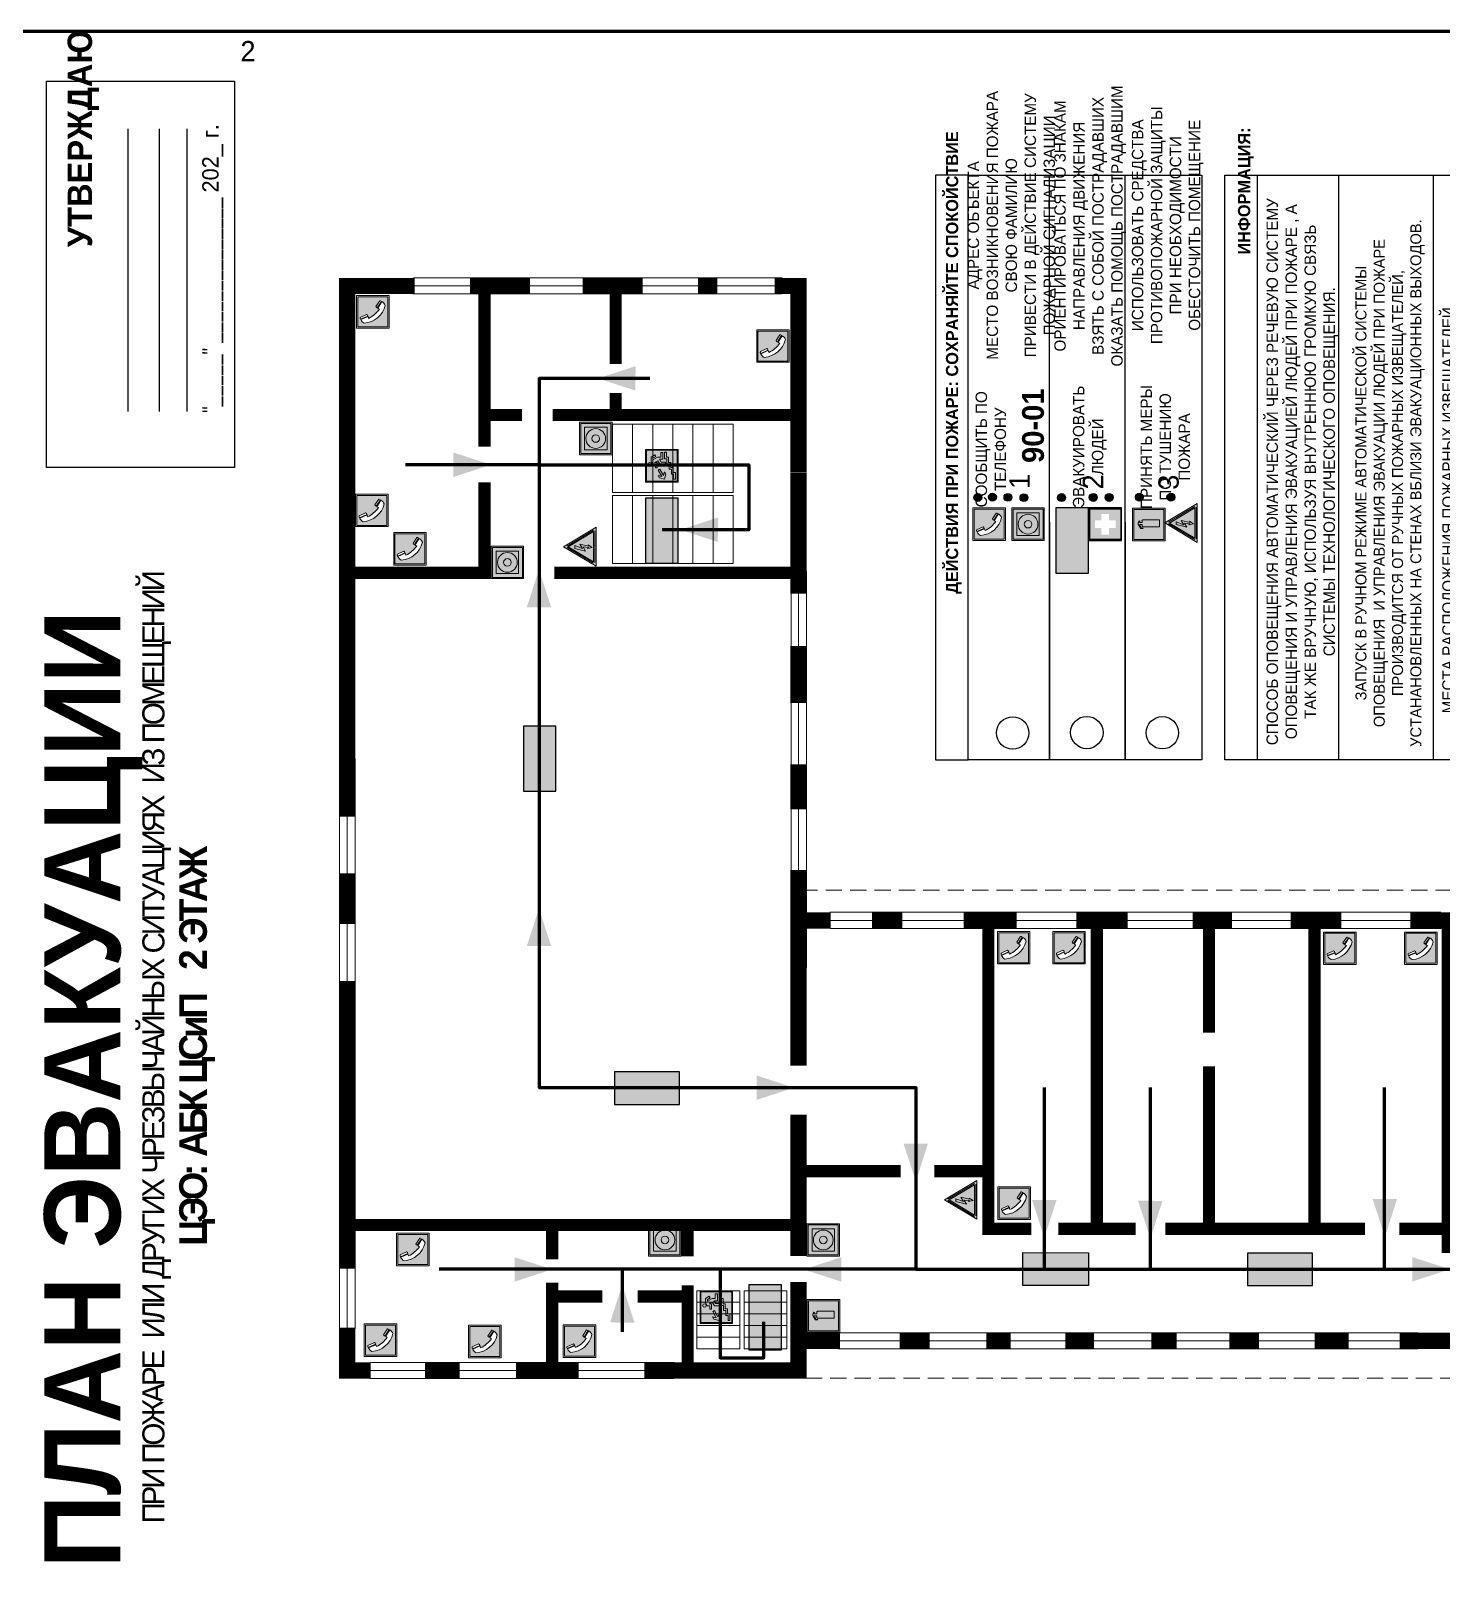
# Model space of a CAD drawing. Header units: millimetres. Extents: x 13114 to 67229, y 22859 to 38520.
# Drawn here: x 39597.4 to 39944.2, y 25883.6 to 26267.6 of the extents above; entities that cross this region are included whole.
import ezdxf

# ---------------------------------------------------------------- set-up
doc = ezdxf.new("R2010")
doc.units = ezdxf.units.MM
doc.linetypes.add('{ Wide Dash }', pattern=[12, 4, -2, 4, -2])
doc.layers.add('План_Штампы', color=7, linetype='Continuous')
doc.styles.add('обычный', font='arial.ttf')

# ---------------------------------------------------------------- blocks, each defined once
blk = doc.blocks.new('A$C32E8229D')
at = {"true_color": 0xffffff}
blk.add_hatch(color=7, dxfattribs=at).paths.add_polyline_path([(0, 0), (0, -8), (16, -8), (16, 0)])
h = blk.add_hatch(color=126)
h.paths.add_polyline_path([(0.2, -0.2), (15.8, -0.2), (15.8, -7.8), (0.2, -7.8)])
h.paths.add_polyline_path([(13.49, -2.05), (12.08, -2.05), (11.37, -2.63, 0.162397), (11.29, -2.84), (11.29, -3.63), (10.35, -3.63), (10.35, -4.05), (11.68, -4.05), (11.68, -3.48), (12.26, -4.28), (11.29, -5.1), (11.29, -6.78), (11.85, -6.78), (11.85, -5.44), (12.8, -4.64), (12.8, -5.94), (14.46, -5.94), (14.46, -5.39), (13.45, -5.39), (13.45, -3.97), (12.46, -2.59), (13.15, -2.59), (13.69, -3.34), (14.18, -3)], flags=16)
h.paths.add_polyline_path([(10.74, -1.82, 1), (11.8, -1.82, 1)], flags=16)
h.paths.add_polyline_path([(9.39, -3.59), (5.99, -3.59), (6.56, -3.03), (5.91, -3.03), (5.1, -3.83), (5.91, -4.64), (6.56, -4.64), (5.99, -4.09), (9.39, -4.09)], flags=16)
h.paths.add_polyline_path([(4.29, -1.08), (1.72, -1.08), (1.72, -6.6), (4.29, -6.6)], flags=16)
at = {"color": 126}
blk.add_lwpolyline([(16, -8), (0, -8), (0, 0), (16, 0)], close=True, dxfattribs=at)
blk = doc.blocks.new('A$C54414219')
at = {"true_color": 0xffffff}
h = blk.add_hatch(color=7, dxfattribs=at)
h.paths.add_polyline_path([(2.39, -9.45), (2.39, -18.3), (11.23, -18.3), (11.23, -9.45)], flags=0)
h.paths.add_polyline_path([(10.71, -13.87, -1), (2.92, -13.87, -1)], flags=0)
h.paths.add_polyline_path([(8.3, -13.87, -1), (5.33, -13.87, -1)], flags=0)
h.paths.add_polyline_path([(0.41, -7.47), (0.41, -20.27), (13.21, -20.27), (13.21, -7.47)])
h.paths.add_polyline_path([(0.92, -19.77), (12.71, -19.77), (12.71, -7.98), (0.92, -7.98)], flags=16)
h.paths.add_polyline_path([(11.23, -9.45), (11.23, -18.3), (2.39, -18.3), (2.39, -9.45)], flags=0)
at = {"lineweight": 5}
h = blk.add_hatch(color=242, dxfattribs=at)
h.paths.add_polyline_path([(12.71, -7.98), (0.92, -7.98), (0.92, -19.77), (12.71, -19.77)])
h.paths.add_polyline_path([(11.23, -18.3), (2.39, -18.3), (2.39, -9.45), (11.23, -9.45)], flags=16)
h.paths.add_polyline_path([(10.71, -13.87, -1), (2.92, -13.87, -1)], flags=0)
h.paths.add_polyline_path([(8.3, -13.87, -1), (5.33, -13.87, -1)], flags=0)
at = {"true_color": 0xffffff}
h = blk.add_hatch(color=7, dxfattribs=at)
h.paths.add_polyline_path([(2.39, -9.45), (2.39, -18.3), (11.23, -18.3), (11.23, -9.45)])
h.paths.add_polyline_path([(10.71, -13.87, -1), (2.92, -13.87, -1)], flags=16)
h.paths.add_polyline_path([(8.3, -13.87, -1), (5.33, -13.87, -1)], flags=0)
at = {"lineweight": 5}
h = blk.add_hatch(color=242, dxfattribs=at)
h.paths.add_polyline_path([(2.92, -13.87, 1), (10.71, -13.87, 1)])
h.paths.add_polyline_path([(8.3, -13.87, -1), (5.33, -13.87, -1)], flags=16)
at = {"color": 242, "lineweight": 5}
for p, q in [((0.41, -20.27), (0.41, -7.47)), ((0.41, -7.47), (13.21, -7.47)), ((0.41, -7.47), (13.21, -7.47)), ((13.21, -20.27), (13.21, -7.47)), ((0.41, -20.27), (13.21, -20.27))]:
    blk.add_line(p, q, dxfattribs=at)
for points in [[(0.92, -7.98), (12.71, -7.98), (12.71, -19.77), (0.92, -19.77)], [(2.39, -9.45), (11.23, -9.45), (11.23, -18.3), (2.39, -18.3)]]:
    blk.add_lwpolyline(points, close=True, dxfattribs=at)
for radius in [3.89, 1.49]:
    blk.add_circle((6.81, -13.87), radius, dxfattribs=at)
blk = doc.blocks.new('A$C7B4425F7')
at = {"true_color": 0xffffff}
blk.add_hatch(color=7, dxfattribs=at).paths.add_polyline_path([(0, 0), (-16, 0), (-16, -8), (0, -8)])
h = blk.add_hatch(color=126)
h.paths.add_polyline_path([(-0.2, -0.2), (-15.8, -0.2), (-15.8, -7.8), (-0.2, -7.8)])
h.paths.add_polyline_path([(-11.76, -2.03), (-11.76, -3.66), (-11.17, -3.66, -0.568275), (-11.17, -6.18), (-12.58, -6.18), (-12.58, -2.03)], flags=16)
h.paths.add_polyline_path([(-13.33, -4.12, -0.495768), (-13.59, -6.18), (-15.03, -6.18), (-15.03, -2.03), (-13.59, -2.03, -0.487973)], flags=16)
h.paths.add_polyline_path([(-10.25, -2.03), (-9.48, -2.03), (-9.48, -6.18), (-10.25, -6.18)], flags=16)
h.paths.add_polyline_path([(-13.84, -3.69), (-14.24, -3.69), (-14.24, -3.03), (-13.9, -3.03, -0.692621)], flags=0)
h.paths.add_polyline_path([(-9.15, -2.03), (-8.4, -2.03), (-8.04, -3.07), (-7.68, -2.03), (-6.93, -2.03), (-7.64, -4.1), (-6.93, -6.18), (-7.68, -6.18), (-8.04, -5.14), (-8.4, -6.18), (-9.15, -6.18), (-8.44, -4.1)], flags=16)
h.paths.add_polyline_path([(-11.76, -4.46), (-11.42, -4.46, -0.692621), (-11.36, -5.12), (-11.76, -5.12)], flags=0)
h.paths.add_polyline_path([(-13.9, -5.2), (-14.24, -5.2), (-14.24, -4.55), (-13.84, -4.55, -0.708038)], flags=0)
edge = h.paths.add_edge_path(flags=16)
edge.add_ellipse((-5.51, -4.08), major_axis=(0, 2.05), ratio=0.586184, start_angle=0, end_angle=360)
edge = h.paths.add_edge_path(flags=0)
edge.add_ellipse((-5.51, -4.08), major_axis=(0, 1.14), ratio=0.454828, start_angle=0, end_angle=360)
h.paths.add_polyline_path([(-4.13, -4.96, 0.377264), (-3.48, -4.52, 0.0555), (-3.16, -2.03), (-1.66, -2.03), (-1.66, -4.96), (-0.96, -4.96), (-0.96, -7.01), (-1.75, -7.01), (-1.75, -6.18), (-3.3, -6.18), (-3.3, -7.02), (-4.13, -7.02)], flags=16)
h.paths.add_polyline_path([(-2.73, -2.91), (-2.28, -2.91), (-2.28, -4.96), (-3.05, -4.96, 0.079136)], flags=0)
at = {"color": 126}
blk.add_lwpolyline([(-16, -8), (0, -8), (0, 0), (-16, 0)], close=True, dxfattribs=at)
blk = doc.blocks.new('A$C3E6D3DDE')
at = {"lineweight": 5}
h = blk.add_hatch(color=40, dxfattribs=at)
h.paths.add_polyline_path([(24.1, 1.45), (16.46, -11.35), (31.74, -11.35)])
h.paths.add_polyline_path([(24.09, -0.46), (30.03, -10.41), (18.14, -10.41)], flags=16)
h.paths.add_polyline_path([(24.54, -3.08), (23.41, -6.02), (25.13, -5.01), (24.33, -8.5), (24.82, -8.27), (23.79, -9.86), (23.4, -8.04), (23.8, -8.43), (24.04, -6.29), (22.39, -7.25), (23.44, -3.08)], flags=0)
h = blk.add_hatch(color=256, dxfattribs=at)
h.paths.add_polyline_path([(24.37, 0.03, 0.567511), (23.82, 0.03), (17.59, -10.4, 0.582454), (17.86, -10.88), (30.32, -10.88, 0.582149), (30.6, -10.4)])
h.paths.add_polyline_path([(24.09, -0.46), (18.14, -10.41), (30.03, -10.41)], flags=16)
h.paths.add_polyline_path([(24.54, -3.08), (23.41, -6.02), (25.13, -5.01), (24.33, -8.5), (24.82, -8.27), (23.79, -9.86), (23.4, -8.04), (23.8, -8.43), (24.04, -6.29), (22.39, -7.25), (23.44, -3.08)], flags=0)
h = blk.add_hatch(color=40, dxfattribs=at)
h.paths.add_polyline_path([(24.09, -0.46), (18.14, -10.41), (30.03, -10.41)])
h.paths.add_polyline_path([(24.82, -8.27), (23.79, -9.86), (23.4, -8.04), (23.8, -8.43), (24.04, -6.29), (22.39, -7.25), (23.44, -3.08), (24.54, -3.08), (23.41, -6.02), (25.13, -5.01), (24.33, -8.5)], flags=16)
at = {"color": 40, "lineweight": 5}
for p, q in [((16.46, -11.35), (24.1, 1.45)), ((24.1, 1.45), (31.74, -11.35))]:
    blk.add_line(p, q, dxfattribs=at)
at = {"lineweight": 5}
for p, q in [((17.59, -10.4), (23.82, 0.03)), ((24.37, 0.03), (30.6, -10.4)), ((18.14, -10.41), (24.09, -0.46)), ((23.44, -3.08), (22.39, -7.25)), ((23.41, -6.02), (24.54, -3.08)), ((25.13, -5.01), (23.41, -6.02)), ((24.54, -3.08), (23.44, -3.08)), ((24.09, -0.46), (30.03, -10.41)), ((24.33, -8.5), (25.13, -5.01)), ((17.86, -10.88), (30.32, -10.88)), ((18.14, -10.41), (30.03, -10.41)), ((22.39, -7.25), (24.04, -6.29)), ((23.8, -8.43), (23.4, -8.04)), ((23.4, -8.04), (23.79, -9.86)), ((23.79, -9.86), (24.82, -8.27)), ((24.04, -6.29), (23.8, -8.43)), ((24.82, -8.27), (24.33, -8.5))]:
    blk.add_line(p, q, dxfattribs=at)
at = {"color": 50, "lineweight": 5}
blk.add_line((31.74, -11.35), (16.46, -11.35), dxfattribs=at)
blk = doc.blocks.new('A$C456E1F9C')
at = {"lineweight": 5}
h = blk.add_hatch(color=242, dxfattribs=at)
h.paths.add_polyline_path([(0.51, -1.47), (0.51, -13.26), (12.29, -13.26), (12.29, -1.47)])
h.paths.add_polyline_path([(5.42, -4.95, -0.254479), (4.78, -5.4), (3.52, -2.53, -0.209735), (4.23, -2.4)], flags=16)
h.paths.add_polyline_path([(8.53, -8.6), (10.87, -10.17), (10.54, -10.76), (8.03, -9.13, -0.192251)], flags=16)
h.paths.add_polyline_path([(4.61, -5.49, 0.005518), (3.87, -5.72, 0.128647), (7.49, -10.01, 0.00809), (7.83, -9.33), (10.47, -10.97, -0.16736), (8.99, -12.25, -0.327862), (1.95, -3.95, -0.166952), (3.36, -2.62)], flags=16)
at = {"color": 242, "lineweight": 5}
for p, q in [((0, -13.77), (0, -0.97)), ((12.8, -0.97), (0, -0.97)), ((4.61, -5.49), (3.36, -2.62)), ((3.52, -2.53), (4.78, -5.4)), ((4.23, -2.4), (5.42, -4.95)), ((12.8, -13.77), (12.8, -0.97)), ((7.83, -9.33), (10.47, -10.97)), ((8.03, -9.13), (10.54, -10.76)), ((10.81, -10.12), (8.53, -8.6)), ((10.54, -10.76), (10.8, -10.3)), ((10.8, -10.3), (10.81, -10.12)), ((0, -13.77), (12.8, -13.77))]:
    blk.add_line(p, q, dxfattribs=at)
blk.add_lwpolyline([(0.51, -1.47), (12.29, -1.47), (12.29, -13.26), (0.51, -13.26)], close=True, dxfattribs=at)
for centre, radius, start, end in [((4.59, -5.34), 2.99, 114.28453, 152.19739), ((11.12, -3.31), 9.19, 183.99153, 256.60086), ((4.02, -3.27), 0.891, 76.32839, 123.70924), ((14.98, -39.1), 35.17, 107.14873, 108.41345), ((13.86, -0.94), 11.08, 205.55365, 234.87622), ((4.68, -4.59), 0.824, 276.9621, 334.07228), ((-13.31, 0.8), 23.44, 332.54871, 334.40268), ((8.94, -9.5), 0.989, 114.40924, 157.93883), ((7.87, -9.46), 3, 291.92908, 329.9329)]:
    blk.add_arc(centre, radius, start, end, dxfattribs=at)
blk = doc.blocks.new('A$C18900ED3')
h = blk.add_hatch(color=126)
h.paths.add_polyline_path([(-0.18, -0.18), (-7.02, -0.18), (-7.02, -7.02), (-0.18, -7.02)])
h.paths.add_polyline_path([(-5.89, -4.46), (-5.89, -2.77), (-4.46, -2.77), (-4.46, -1.31), (-2.77, -1.31), (-2.77, -2.77), (-1.33, -2.77), (-1.33, -4.46), (-2.77, -4.46), (-2.77, -5.89), (-4.46, -5.89), (-4.46, -4.46)], flags=16)
at = {"color": 126}
for p, q in [((-7.2, 0), (-7.2, -7.2)), ((0, 0), (-7.2, 0)), ((0, -7.2), (0, 0)), ((-7.02, -7.02), (-7.02, -0.18)), ((-7.02, -0.18), (-0.18, -0.18)), ((-0.18, -0.18), (-0.18, -7.02)), ((-7.2, -7.2), (0, -7.2)), ((-0.18, -7.02), (-7.02, -7.02))]:
    blk.add_line(p, q, dxfattribs=at)
blk = doc.blocks.new('A$C3AD82952')
at = {"true_color": 0xf5f5ff}
h = blk.add_hatch(color=7, dxfattribs=at)
h.dxf.hatch_style = 1
h.paths.add_polyline_path([(8.21, 8.73, 0.414214), (7.89, 9.05), (7.22, 9.05), (7.22, 9.92), (7.59, 9.92, 1), (7.57, 10.36), (7.22, 10.36), (7.22, 10.6), (6.43, 10.6), (6.43, 10.36), (6.01, 10.36), (4.74, 9.59), (4.74, 8.69), (4.98, 8.73), (4.98, 9.26), (6.12, 9.91), (6.43, 9.91), (6.43, 9.05), (5.76, 9.05, 0.414214), (5.44, 8.73), (5.44, 2.2), (8.21, 2.2)], flags=0)
h.paths.add_polyline_path([(12.8, 12.8), (0, 12.8), (0, 0), (12.8, 0)])
h.paths.add_polyline_path([(0.51, 12.29), (12.29, 12.29), (12.29, 0.51), (0.51, 0.51)], flags=16)
h.paths.add_polyline_path([(4.74, 9.59), (6.01, 10.36), (6.43, 10.36), (6.43, 10.6), (7.22, 10.6), (7.22, 10.36), (7.59, 10.36, -0.94586), (7.59, 9.92), (7.22, 9.92), (7.22, 9.05), (7.89, 9.05, -0.414214), (8.21, 8.73), (8.21, 2.2), (5.44, 2.2), (5.44, 8.73, -0.414214), (5.76, 9.05), (6.43, 9.05), (6.43, 9.91), (6.12, 9.91), (4.98, 9.26), (4.98, 8.73), (4.74, 8.69)], flags=0)
h = blk.add_hatch(color=242)
h.dxf.hatch_style = 1
h.paths.add_polyline_path([(12.29, 12.29), (0.51, 12.29), (0.51, 0.51), (12.29, 0.51)])
h.paths.add_polyline_path([(4.74, 8.69), (4.74, 9.59), (6.01, 10.36), (6.43, 10.36), (6.43, 10.6), (7.22, 10.6), (7.22, 10.36), (7.59, 10.36, -0.94586), (7.59, 9.92), (7.22, 9.92), (7.22, 9.05), (7.89, 9.05, -0.414214), (8.21, 8.73), (8.21, 2.2), (5.44, 2.2), (5.44, 8.73, -0.414214), (5.76, 9.05), (6.43, 9.05), (6.43, 9.91), (6.12, 9.91), (4.98, 9.26), (4.98, 8.73)], flags=16)
h = blk.add_hatch(color=7, dxfattribs=at)
h.dxf.hatch_style = 1
h.paths.add_polyline_path([(8.21, 8.73, 0.414214), (7.89, 9.05), (7.22, 9.05), (7.22, 9.92), (7.59, 9.92, 1), (7.57, 10.36), (7.22, 10.36), (7.22, 10.6), (6.43, 10.6), (6.43, 10.36), (6.01, 10.36), (4.74, 9.59), (4.74, 8.69), (4.98, 8.73), (4.98, 9.26), (6.12, 9.91), (6.43, 9.91), (6.43, 9.05), (5.76, 9.05, 0.414214), (5.44, 8.73), (5.44, 2.2), (8.21, 2.2)])
at = {"color": 242, "lineweight": 5}
for p, q in [((0, 0), (0, 12.8)), ((0, 12.8), (12.8, 12.8)), ((12.8, 0), (12.8, 12.8)), ((6.01, 10.36), (4.74, 9.59)), ((4.74, 9.59), (4.74, 8.69)), ((4.74, 8.69), (4.98, 8.73)), ((4.98, 9.26), (6.12, 9.91)), ((4.98, 8.73), (4.98, 9.26)), ((5.44, 2.2), (5.44, 8.73)), ((5.76, 9.05), (6.43, 9.05)), ((6.01, 10.36), (6.43, 10.36)), ((6.12, 9.91), (6.43, 9.91)), ((7.22, 10.6), (6.43, 10.6)), ((6.43, 10.6), (6.43, 10.36)), ((6.43, 9.91), (6.43, 9.05)), ((7.22, 10.36), (7.22, 10.6)), ((7.59, 10.36), (7.22, 10.36)), ((7.22, 9.05), (7.22, 9.92)), ((7.59, 9.92), (7.22, 9.92)), ((7.89, 9.05), (7.22, 9.05)), ((8.21, 2.2), (8.21, 8.73)), ((0, 0), (12.8, 0)), ((5.44, 2.2), (8.21, 2.2))]:
    blk.add_line(p, q, dxfattribs=at)
blk.add_lwpolyline([(0.51, 12.29), (12.29, 12.29), (12.29, 0.51), (0.51, 0.51)], close=True, dxfattribs=at)
for centre, radius, start, end in [((5.76, 8.73), 0.32, 90, 180), ((7.58, 10.14), 0.223, 273.18746, 86.81254), ((7.89, 8.73), 0.32, 0, 90)]:
    blk.add_arc(centre, radius, start, end, dxfattribs=at)
blk = doc.blocks.new('вниз 3')
at = {"lineweight": 0, "true_color": 0xffffff}
h = blk.add_hatch(color=7, dxfattribs=at)
h.dxf.hatch_style = 1
h.paths.add_polyline_path([(40997.5, -4475.69), (40997.25, -4475.28), (40995.76, -4476.15), (40995.97, -4475.23), (40995.39, -4475.56), (40995.05, -4476.83), (40996.33, -4477.17), (40996.91, -4476.83), (40996, -4476.55)], flags=0)
h.paths.add_polyline_path([(40999.81, -4473.95), (41000.22, -4473.95), (41000.64, -4474.67), (41001.03, -4474.43), (41000.46, -4473.49), (41000.42, -4473.49), (40999.43, -4473.49), (40998.68, -4473.92), (40998.68, -4474.57), (40997.88, -4474.57), (40997.88, -4475), (40999.14, -4475), (40999.14, -4474.43), (40999.14, -4474.38), (40999.59, -4475.15), (40998.72, -4475.67), (40998.72, -4477.06), (40999.24, -4477.06), (40999.24, -4475.96), (40999.95, -4475.56), (40999.95, -4476.43), (41001.61, -4476.43), (41001.61, -4475.88), (41000.47, -4475.88), (41000.47, -4475.12)], flags=0)
h.paths.add_polyline_path([(40999.2, -4473.24, 1), (40998.35, -4473.24, 1)], flags=0)
h.paths.add_polyline_path([(41000.46, -4477.26), (41001.69, -4477.26), (41001.69, -4476.84), (41000.03, -4476.84), (41000.03, -4477.39), (40998.78, -4477.39), (40998.78, -4477.95), (40997.53, -4477.95), (40997.53, -4478.5), (40996.29, -4478.5), (40996.29, -4479.06), (40995.05, -4479.06), (40995.05, -4479.48), (40995.29, -4479.48), (40996.72, -4479.48), (40996.72, -4478.92), (40997.97, -4478.92), (40997.97, -4478.36), (40999.2, -4478.36), (40999.2, -4477.81), (41000.46, -4477.81)], flags=0)
h.paths.add_polyline_path([(41002.37, -4472.17), (40994.37, -4472.17), (40994.37, -4480.17), (41002.37, -4480.17)])
h.paths.add_polyline_path([(41002.16, -4479.96), (40994.57, -4479.96), (40994.57, -4472.37), (41002.16, -4472.37)], flags=16)
h.paths.add_polyline_path([(41001.61, -4475.88), (41001.61, -4476.43), (40999.95, -4476.43), (40999.95, -4475.56), (40999.24, -4475.96), (40999.24, -4477.06), (40998.72, -4477.06), (40998.72, -4475.67), (40999.59, -4475.15), (40999.14, -4474.38), (40999.14, -4474.43), (40999.14, -4475), (40997.88, -4475), (40997.88, -4474.57), (40998.68, -4474.57), (40998.68, -4473.92), (40999.43, -4473.49), (41000.42, -4473.49), (41000.46, -4473.49), (41001.03, -4474.43), (41000.64, -4474.67), (41000.22, -4473.95), (40999.81, -4473.95), (41000.47, -4475.12), (41000.47, -4475.88)], flags=0)
h.paths.add_polyline_path([(41001.69, -4476.84), (41001.69, -4477.26), (41000.46, -4477.26), (41000.46, -4477.81), (40999.2, -4477.81), (40999.2, -4478.36), (40997.97, -4478.36), (40997.97, -4478.92), (40996.72, -4478.92), (40996.72, -4479.48), (40995.05, -4479.48), (40995.05, -4479.06), (40996.29, -4479.06), (40996.29, -4478.5), (40997.53, -4478.5), (40997.53, -4477.95), (40998.78, -4477.95), (40998.78, -4477.39), (41000.03, -4477.39), (41000.03, -4476.84)], flags=0)
h.paths.add_polyline_path([(40998.35, -4473.24, -1), (40999.2, -4473.24, -1)], flags=0)
h.paths.add_polyline_path([(40997.5, -4475.69), (40996, -4476.55), (40996.91, -4476.83), (40996.33, -4477.17), (40995.05, -4476.83), (40995.39, -4475.56), (40995.97, -4475.23), (40995.76, -4476.15), (40997.25, -4475.28)], flags=0)
at = {"lineweight": 0}
h = blk.add_hatch(color=126, dxfattribs=at)
h.dxf.hatch_style = 1
h.paths.add_polyline_path([(41002.16, -4472.37), (40994.57, -4472.37), (40994.57, -4479.96), (41002.16, -4479.96)])
h.paths.add_polyline_path([(40995.97, -4475.23), (40995.76, -4476.15), (40997.25, -4475.28), (40997.5, -4475.69), (40996, -4476.55), (40996.91, -4476.83), (40996.33, -4477.17), (40995.05, -4476.83), (40995.39, -4475.56)], flags=16)
h.paths.add_polyline_path([(40997.88, -4474.57), (40998.68, -4474.57), (40998.68, -4473.92), (40999.43, -4473.49), (41000.42, -4473.49), (41000.46, -4473.49), (41001.03, -4474.43), (41000.64, -4474.67), (41000.22, -4473.95), (40999.81, -4473.95), (41000.47, -4475.12), (41000.47, -4475.88), (41001.61, -4475.88), (41001.61, -4476.43), (40999.95, -4476.43), (40999.95, -4475.56), (40999.24, -4475.96), (40999.24, -4477.06), (40998.72, -4477.06), (40998.72, -4475.67), (40999.59, -4475.15), (40999.14, -4474.38), (40999.14, -4474.43), (40999.14, -4475), (40997.88, -4475)], flags=16)
h.paths.add_polyline_path([(40998.35, -4473.24, -1), (40999.2, -4473.24, -1)], flags=16)
h.paths.add_polyline_path([(40997.53, -4477.95), (40998.78, -4477.95), (40998.78, -4477.39), (41000.03, -4477.39), (41000.03, -4476.84), (41001.69, -4476.84), (41001.69, -4477.26), (41000.46, -4477.26), (41000.46, -4477.81), (40999.2, -4477.81), (40999.2, -4478.36), (40997.97, -4478.36), (40997.97, -4478.92), (40996.72, -4478.92), (40996.72, -4479.48), (40995.05, -4479.48), (40995.05, -4479.06), (40996.29, -4479.06), (40996.29, -4478.5), (40997.53, -4478.5)], flags=16)
at = {"lineweight": 0, "true_color": 0xffffff}
h = blk.add_hatch(color=7, dxfattribs=at)
h.dxf.hatch_style = 1
h.paths.add_polyline_path([(40999.2, -4473.24, 1), (40998.35, -4473.24, 1)])
h.paths.add_polyline_path([(40999.81, -4473.95), (41000.22, -4473.95), (41000.64, -4474.67), (41001.03, -4474.43), (41000.46, -4473.49), (41000.42, -4473.49), (40999.43, -4473.49), (40998.68, -4473.92), (40998.68, -4474.57), (40997.88, -4474.57), (40997.88, -4475), (40999.14, -4475), (40999.14, -4474.43), (40999.14, -4474.38), (40999.59, -4475.15), (40998.72, -4475.67), (40998.72, -4477.06), (40999.24, -4477.06), (40999.24, -4475.96), (40999.95, -4475.56), (40999.95, -4476.43), (41001.61, -4476.43), (41001.61, -4475.88), (41000.47, -4475.88), (41000.47, -4475.12)])
h.paths.add_polyline_path([(40999.2, -4477.81), (41000.46, -4477.81), (41000.46, -4477.26), (41001.69, -4477.26), (41001.69, -4476.84), (41000.03, -4476.84), (41000.03, -4477.39), (40998.78, -4477.39), (40998.78, -4477.95), (40997.53, -4477.95), (40997.53, -4478.5), (40996.29, -4478.5), (40996.29, -4479.06), (40995.05, -4479.06), (40995.05, -4479.48), (40995.29, -4479.48), (40996.72, -4479.48), (40996.72, -4478.92), (40997.97, -4478.92), (40997.97, -4478.36), (40999.2, -4478.36)])
h.paths.add_polyline_path([(40997.5, -4475.69), (40997.25, -4475.28), (40995.76, -4476.15), (40995.97, -4475.23), (40995.39, -4475.56), (40995.05, -4476.83), (40996.33, -4477.17), (40996.91, -4476.83), (40996, -4476.55)])
at = {"color": 126, "lineweight": 0}
for points in [[(40994.37, -4472.17), (41002.37, -4472.17), (41002.37, -4480.17), (40994.37, -4480.17)], [(40994.57, -4472.37), (41002.16, -4472.37), (41002.16, -4479.96), (40994.57, -4479.96)]]:
    blk.add_lwpolyline(points, close=True, dxfattribs=at)
for points in [[(40999.14, -4474.43), (40999.14, -4475), (40997.88, -4475), (40997.88, -4474.57), (40998.68, -4474.57), (40998.68, -4473.92), (40999.43, -4473.49), (41000.42, -4473.49), (41000.46, -4473.49), (41001.03, -4474.43), (41000.64, -4474.67), (41000.22, -4473.95), (40999.81, -4473.95), (41000.47, -4475.12), (41000.47, -4475.88), (41001.61, -4475.88), (41001.61, -4476.43), (40999.95, -4476.43), (40999.95, -4475.56), (40999.24, -4475.96), (40999.24, -4477.06), (40998.72, -4477.06), (40998.72, -4475.67), (40999.59, -4475.15), (40999.14, -4474.38), (40999.14, -4474.43)], [(40995.05, -4476.83), (40995.39, -4475.56), (40995.97, -4475.23), (40995.76, -4476.15), (40997.25, -4475.28), (40997.5, -4475.69), (40996, -4476.55), (40996.91, -4476.83), (40996.33, -4477.17), (40995.05, -4476.83)], [(40995.29, -4479.48), (40995.05, -4479.48), (40995.05, -4479.06), (40996.29, -4479.06), (40996.29, -4478.5), (40997.53, -4478.5), (40997.53, -4477.95), (40998.78, -4477.95), (40998.78, -4477.39), (41000.03, -4477.39), (41000.03, -4476.84), (41001.69, -4476.84), (41001.69, -4477.26), (41000.46, -4477.26), (41000.46, -4477.81), (40999.2, -4477.81), (40999.2, -4478.36), (40997.97, -4478.36), (40997.97, -4478.92), (40996.72, -4478.92), (40996.72, -4479.48), (40995.05, -4479.48)]]:
    blk.add_lwpolyline(points, dxfattribs=at)
blk.add_circle((40998.77, -4473.24), 0.426, dxfattribs=at)

msp = doc.modelspace()

# ---------------------------------------------------------------- hatches: boundary and pattern name
at = {"lineweight": 0}
h = msp.add_hatch(color=256, dxfattribs=at)
h.dxf.hatch_style = 1
h.paths.add_polyline_path([(39830.15, 26153.88, 1), (39830.15, 26151.95, 1)])
h = msp.add_hatch(color=256, dxfattribs=at)
h.dxf.hatch_style = 1
h.paths.add_polyline_path([(39833.74, 26153.99, 1), (39833.74, 26152.06, 1)])
h = msp.add_hatch(color=256, dxfattribs=at)
h.dxf.hatch_style = 1
h.paths.add_polyline_path([(39837.55, 26153.95, 1), (39837.55, 26152.02, 1)])
h = msp.add_hatch(color=256, dxfattribs=at)
h.dxf.hatch_style = 1
h.paths.add_polyline_path([(39841.48, 26153.87, 1), (39841.48, 26151.94, 1)])
h = msp.add_hatch(color=256, dxfattribs=at)
h.dxf.hatch_style = 1
h.paths.add_polyline_path([(39850.74, 26153.88, 1), (39850.74, 26151.95, 1)])
h = msp.add_hatch(color=256, dxfattribs=at)
h.dxf.hatch_style = 1
h.paths.add_polyline_path([(39858.52, 26153.92, 1), (39858.52, 26151.99, 1)])
h = msp.add_hatch(color=256, dxfattribs=at)
h.dxf.hatch_style = 1
h.paths.add_polyline_path([(39862.43, 26153.91, 1), (39862.43, 26151.98, 1)])
h = msp.add_hatch(color=256, dxfattribs=at)
h.dxf.hatch_style = 1
h.paths.add_polyline_path([(39869.85, 26153.97, 1), (39869.85, 26152.04, 1)])
h = msp.add_hatch(color=256, dxfattribs=at)
h.dxf.hatch_style = 1
h.paths.add_polyline_path([(39877.62, 26153.98, 1), (39877.62, 26152.04, 1)])

# ---------------------------------------------------------------- linework, layer by layer
at = {"color": 6, "lineweight": 100}
msp.add_lwpolyline([(39586.42, 26267.6), (40186.42, 26267.6), (40186.42, 25872.6), (39586.42, 25872.6)], close=True, dxfattribs=at)
msp.add_lwpolyline([(39586.42, 26267.6), (40186.42, 26267.6), (40186.42, 25872.6), (39586.42, 25872.6)], close=True, dxfattribs=at)
for points in [[(39601.11, 26160.34), (39601.11, 26255.34), (39647.31, 26255.34), (39647.31, 26160.34)], [(39827.8, 26088.41), (39827.8, 26232.18), (39819.75, 26232.18), (39819.75, 26088.41)], [(39827.8, 26088.41), (39827.8, 26232.18), (39885.2, 26232.18), (39885.2, 26088.41)]]:
    msp.add_lwpolyline(points, close=True)
for points in [[(39621.16, 26174.09), (39621.16, 26243.62)], [(39628.92, 26174.09), (39628.92, 26243.62)], [(39635.7, 26174.09), (39635.7, 26243.62)], [(39847.79, 26146.83), (39847.79, 26088.41), (39847.79, 26232.18)], [(39866.37, 26146.83), (39866.37, 26088.41), (39866.37, 26232.18)]]:
    msp.add_lwpolyline(points)
at = {"color": 0}
msp.add_lwpolyline([(39890.86, 26088.41), (39890.86, 26232.18), (39956.31, 26232.18), (39956.31, 26088.41)], close=True, dxfattribs=at)
for points in [[(39898.91, 26088.41), (39898.91, 26232.18)], [(39918.91, 26088.41), (39918.91, 26232.18)], [(39942.16, 26088.41), (39942.16, 26232.18)]]:
    msp.add_lwpolyline(points, dxfattribs=at)
at = {"lineweight": 100}
for points, const_width in [([(39691.65, 26204.95), (39675.05, 26204.95), (39675.05, 26074.46)], 4), ([(39720.04, 26204.95), (39705.29, 26204.95)], 4), ([(39708.8, 26165.47), (39708.8, 26204.95)], 3), ([(39747.73, 26204.95), (39732.98, 26204.95)], 4), ([(39741.08, 26185.75), (39741.08, 26204.95)], 3), ([(39766.11, 26204.95), (39761.34, 26204.95)], 4), ([(39786.07, 26159.12), (39786.07, 26204.95), (39780.18, 26204.95)], 4), ([(39741.08, 26173.22), (39741.08, 26178.61)], 3), ([(39708.8, 26173.22), (39718.04, 26173.22)], 3), ([(39725.62, 26173.22), (39786.07, 26173.22)], 3), ([(39786.07, 26129.32), (39786.07, 26159.05)], 4), ([(39675.05, 26134.42), (39708.8, 26134.42), (39708.8, 26156.64)], 3), ([(39786.07, 26134.42), (39726.01, 26134.42)], 3), ([(39786.07, 26102.42), (39786.07, 26116.44)], 4), ([(39786.07, 26076.21), (39786.07, 26087.28)], 4), ([(39675.05, 26060.48), (39675.05, 26048.03)], 4), ([(39793.95, 26048.92), (39786.07, 26048.92), (39786.07, 26061.29)], 4), ([(39786.07, 26048.92), (39786.07, 26013.24)], 4), ([(39811.54, 26048.92), (39804.1, 26048.92)], 4), ([(39819.42, 25987.27), (39832.72, 25987.27), (39832.72, 26048.92), (39832.72, 25973.07), (39843.27, 25973.07)], 3), ([(39839.71, 26048.92), (39826.64, 26048.92)], 4), ([(39866.98, 26048.92), (39854.36, 26048.92)], 4), ([(39859.43, 25973.07), (39859.43, 26048.92)], 3), ([(39892.68, 26048.92), (39882.99, 26048.92)], 4), ([(39887, 26048.92), (39887, 26021.35)], 3), ([(39919.5, 26048.92), (39907.1, 26048.92)], 4), ([(39912.94, 25973.07), (39912.94, 26048.92)], 3), ([(39933.83, 25973.07), (39945.75, 25973.07), (39945.75, 25967.11), (39945.75, 26048.92)], 3), ([(39954.37, 26048.92), (39936.49, 26048.92)], 4), ([(39675.05, 26034.05), (39675.05, 25963.25)], 4), ([(39887, 26013.02), (39887, 25973.07)], 3), ([(39786.07, 26001.18), (39786.07, 25966.36)], 4), ([(39786.07, 25987.27), (39811.17, 25987.27)], 3), ([(39675.05, 25974), (39786.07, 25974)], 3), ([(39725.44, 25974), (39725.44, 25965.55)], 3), ([(39758.8, 25974), (39758.8, 25966.33)], 3), ([(39849.91, 25973.07), (39868.94, 25973.07)], 3), ([(39876.28, 25973.07), (39925.35, 25973.07)], 3), ([(39725.44, 25938.2), (39725.44, 25959.85)], 3), ([(39746.46, 25956.42), (39758.8, 25956.42), (39758.8, 25959.16)], 3), ([(39786.07, 25959.97), (39786.07, 25938.2), (39784.1, 25938.2)], 4), ([(39725.44, 25956.42), (39737.78, 25956.42)], 3), ([(39758.8, 25956.42), (39758.8, 25938.2)], 3), ([(39675.05, 25948.78), (39675.05, 25938.2), (39680.87, 25938.2)], 4), ([(39775.45, 25938.2), (39786.07, 25938.2), (39786.07, 25945.52), (39796.21, 25945.52)], 4), ([(39810.96, 25945.52), (39818.28, 25945.52)], 4), ([(39832.24, 25945.52), (39838.2, 25945.52)], 4), ([(39851.65, 25945.52), (39858.71, 25945.52)], 4), ([(39872.83, 25945.52), (39879, 25945.52)], 4), ([(39892.02, 25945.52), (39899.29, 25945.52)], 4), ([(39912.97, 25945.52), (39921.35, 25945.52)], 4), ([(39933.92, 25945.52), (39956.24, 25945.52)], 4), ([(39694.18, 25938.2), (39702.7, 25938.2)], 4), ([(39716.56, 25938.2), (39731.94, 25938.2)], 4), ([(39748.13, 25938.2), (39779.58, 25938.2)], 4)]:
    msp.add_lwpolyline(points, dxfattribs=dict(at, const_width=const_width))
at = {"lineweight": 0}
for points in [[(39691.34, 26206.94), (39782.04, 26206.94)], [(39691.13, 26202.99), (39781.83, 26202.99)], [(39691.65, 26204.95), (39782.35, 26204.95)], [(39784.24, 26037.64), (39784.24, 26135.12)], [(39786.07, 26036.7), (39786.07, 26134.17)], [(39788.04, 26037.35), (39788.04, 26134.83)], [(39673.13, 25948.63), (39673.13, 26088.78)], [(39675.05, 25948.78), (39675.05, 26088.94)], [(39677.03, 25948.53), (39677.03, 26088.69)], [(39793.78, 26050.91), (39944.04, 26050.91)], [(39793.85, 26046.95), (39944.11, 26046.95)], [(39793.95, 26048.92), (39944.22, 26048.92)], [(39795.74, 25947.46), (39938.4, 25947.46)], [(39795.89, 25945.52), (39938.55, 25945.52)], [(39795.76, 25943.57), (39938.42, 25943.57)], [(39680.83, 25940.17), (39755.54, 25940.17)], [(39680.87, 25938.2), (39755.58, 25938.2)], [(39680.65, 25936.3), (39755.35, 25936.3)]]:
    msp.add_lwpolyline(points, dxfattribs=at)
at = {"color": 126, "lineweight": 100, "true_color": 0x008754}
for points in [[(39749.47, 26182.22), (39722.3, 26182.22), (39722.3, 26007.82), (39814.9, 26007.82), (39814.9, 25963.12), (39697.67, 25963.12)], [(39722.3, 26160.98), (39689.38, 26160.98)], [(39722.3, 26160.98), (39773.82, 26160.98), (39773.82, 26153.07), (39773.82, 26153.07)], [(39773.82, 26153.07), (39773.82, 26144.97), (39752.49, 26144.97)], [(39814.9, 25963.12), (39953.67, 25963.12), (39953.67, 26037.78), (39958.75, 26037.78), (39958.75, 26037.78)], [(39846.54, 25963.12), (39846.54, 26007.82)], [(39872.61, 25963.12), (39872.61, 26007.82)], [(39930.12, 25963.12), (39930.12, 26007.82)], [(39742.71, 25963.12), (39742.71, 25947.73)], [(39766.79, 25963.12), (39766.79, 25941.34), (39777.51, 25941.34), (39777.51, 25950.21)]]:
    msp.add_lwpolyline(points, dxfattribs=at)
at = {"lineweight": 0}
for points in [[(39740.3, 26154.2), (39745.25, 26154.2), (39745.25, 26170.96), (39740.3, 26170.96)], [(39745.25, 26154.2), (39750.19, 26154.2), (39750.19, 26170.96), (39745.25, 26170.96)], [(39750.19, 26154.2), (39755.14, 26154.2), (39755.14, 26170.96), (39750.19, 26170.96)], [(39755.14, 26154.2), (39760.08, 26154.2), (39760.08, 26170.96), (39755.14, 26170.96)], [(39760.08, 26154.2), (39765.03, 26154.2), (39765.03, 26170.96), (39760.08, 26170.96)], [(39765.03, 26154.2), (39769.97, 26154.2), (39769.97, 26170.96), (39765.03, 26170.96)], [(39740.3, 26136.69), (39745.25, 26136.69), (39745.25, 26153.45), (39740.3, 26153.45)], [(39745.25, 26136.69), (39750.19, 26136.69), (39750.19, 26153.45), (39745.25, 26153.45)], [(39750.19, 26136.69), (39755.14, 26136.69), (39755.14, 26153.45), (39750.19, 26153.45)], [(39755.14, 26136.69), (39760.08, 26136.69), (39760.08, 26153.45), (39755.14, 26153.45)], [(39760.08, 26136.69), (39765.03, 26136.69), (39765.03, 26153.45), (39760.08, 26153.45)], [(39765.03, 26136.69), (39769.97, 26136.69), (39769.97, 26153.45), (39765.03, 26153.45)], [(39761.08, 25955), (39771.58, 25955), (39771.58, 25957.86), (39761.08, 25957.86)], [(39772.64, 25955), (39783.14, 25955), (39783.14, 25957.86), (39772.64, 25957.86)], [(39761.08, 25952.14), (39771.58, 25952.14), (39771.58, 25955), (39761.08, 25955)], [(39772.64, 25952.14), (39783.14, 25952.14), (39783.14, 25955), (39772.64, 25955)], [(39761.08, 25949.28), (39771.58, 25949.28), (39771.58, 25952.14), (39761.08, 25952.14)], [(39761.08, 25946.43), (39771.58, 25946.43), (39771.58, 25949.28), (39761.08, 25949.28)], [(39772.64, 25949.28), (39783.14, 25949.28), (39783.14, 25952.14), (39772.64, 25952.14)], [(39772.64, 25946.43), (39783.14, 25946.43), (39783.14, 25949.28), (39772.64, 25949.28)], [(39761.08, 25943.57), (39771.58, 25943.57), (39771.58, 25946.43), (39761.08, 25946.43)], [(39772.64, 25943.57), (39783.14, 25943.57), (39783.14, 25946.43), (39772.64, 25946.43)]]:
    msp.add_lwpolyline(points, close=True, dxfattribs=at)
at = {"linetype": '{ Wide Dash }', "lineweight": 0}
for points in [[(39786.73, 26056.39), (40072.02, 26056.39), (40072.02, 26050.55)], [(39787.85, 25936.37), (40072.25, 25936.37)]]:
    msp.add_lwpolyline(points, dxfattribs=at)
for centre, radius in [((39830.15, 26152.92), 0.966), ((39833.74, 26153.02), 0.966), ((39837.55, 26152.98), 0.966), ((39841.48, 26152.9), 0.966), ((39850.74, 26152.91), 0.966), ((39858.52, 26152.95), 0.966), ((39862.43, 26152.95), 0.966), ((39869.85, 26153.01), 0.966), ((39877.62, 26153.01), 0.966), ((39838.72, 26095.03), 3.98), ((39856.95, 26095.13), 3.98), ((39875.53, 26095.07), 3.98)]:
    msp.add_circle(centre, radius)
at = {"layer": 'План_Штампы', "color": 126, "true_color": 0x008754}
for points in [[(39745.96, 26185.23), (39745.95, 26179.22), (39736.73, 26182.2)], [(39701.18, 26157.97), (39701.2, 26163.98), (39710.42, 26161)], [(39766.22, 26148.01), (39766.2, 26142), (39756.98, 26144.98)], [(39725.24, 26125.93), (39719.23, 26125.95), (39722.21, 26135.17)], [(39725.24, 26042.61), (39719.23, 26042.62), (39722.21, 26051.84)], [(39775.74, 26004.77), (39775.75, 26010.77), (39784.97, 26007.8)], [(39811.87, 25994.01), (39817.87, 25994), (39814.9, 25984.78)], [(39843.49, 25980.16), (39849.5, 25980.15), (39846.52, 25970.93)], [(39869.54, 25979.97), (39875.55, 25979.95), (39872.58, 25970.73)], [(39927.22, 25980.38), (39933.23, 25980.37), (39930.25, 25971.15)], [(39716.2, 25960.07), (39716.22, 25966.08), (39725.44, 25963.1)], [(39796.56, 25966.09), (39796.55, 25960.08), (39787.33, 25963.06)], [(39937, 25960.1), (39937.02, 25966.11), (39946.24, 25963.13)], [(39745.72, 25950.02), (39739.72, 25950.04), (39742.69, 25959.26)]]:
    msp.add_solid(points, dxfattribs=at)

# ---------------------------------------------------------------- block references
at = {"rotation": 90}
for name, p, xscale, yscale, zscale in [('A$C456E1F9C', (39676.75, 26194.57), 0.625, 0.625, 0.625), ('A$C456E1F9C', (39775.16, 26186.18), 0.625, 0.625, 0.625), ('A$C456E1F9C', (39676.5, 26145.76), 0.625, 0.625, 0.625), ('A$C456E1F9C', (39828.34, 26142.36), 0.625, 0.625, 0.625), ('A$C54414219', (39833.82, 26142.11), 0.625, 0.625, 0.625), ('A$C18900ED3', (39857.47, 26150.36), 1.111111111007631, 1.111111111007631, 1.111111111007631), ('A$C3AD82952', (39876.2, 26142.31), 0.625, 0.625, 0.625), ('A$C3E6D3DDE', (39877.01, 26131.6), 0.625, 0.625, 0.625), ('A$C3E6D3DDE', (39729.15, 26125.76), 0.625, 0.625, 0.625), ('A$C456E1F9C', (39685.89, 26136.32), 0.625, 0.625, 0.625), ('A$C456E1F9C', (39834.35, 26038.21), 0.625, 0.625, 0.625), ('A$C456E1F9C', (39847.97, 26038.21), 0.625, 0.625, 0.625), ('A$C456E1F9C', (39914.55, 26038.07), 0.625, 0.625, 0.625), ('A$C456E1F9C', (39934.47, 26038.07), 0.625, 0.625, 0.625), ('A$C3E6D3DDE', (39822.82, 25965.13), 0.625, 0.625, 0.625), ('A$C456E1F9C', (39834.46, 25975.38), 0.625, 0.625, 0.625), ('A$C456E1F9C', (39686.57, 25964), 0.625, 0.625, 0.625), ('A$C3AD82952', (39796.19, 25947.69), 0.625, 0.625, 0.625), ('A$C456E1F9C', (39678.65, 25941.7), 0.625, 0.625, 0.625), ('A$C456E1F9C', (39704.29, 25941.38), 0.625, 0.625, 0.625), ('A$C456E1F9C', (39727.6, 25941.44), 0.625, 0.625, 0.625)]:
    msp.add_blockref(name, p, dxfattribs=dict(at, xscale=xscale, yscale=yscale, zscale=zscale))
at = {"xscale": 0.625, "yscale": 0.625, "zscale": 0.625}
for p in [(39731.93, 26176.1), (39710.19, 26145.64), (39748.93, 25979.01), (39787.87, 25979.01)]:
    msp.add_blockref('A$C54414219', p, dxfattribs=at)
at = {"color": 126, "true_color": 0x008754, "rotation": 90}
for p in [(35276.28, -14837.63), (35289.68, -15044.55)]:
    msp.add_blockref('вниз 3', p, dxfattribs=at)
at = {"xscale": -1, "rotation": 90}
for p in [(39849.32, 26150.36), (39718.38, 26096.69)]:
    msp.add_blockref('A$C32E8229D', p, dxfattribs=at)
at = {"layer": 'План_Штампы', "rotation": 90}
for p in [(39748.45, 26152.8), (39773.83, 25959.28)]:
    msp.add_blockref('A$C7B4425F7', p, dxfattribs=at)
at = {"layer": 'План_Штампы', "color": 126, "true_color": 0x008754, "xscale": -1}
for p in [(39756.79, 26011.65), (39912.48, 25967.11)]:
    msp.add_blockref('A$C32E8229D', p, dxfattribs=at)
at = {"layer": 'План_Штампы', "color": 126, "true_color": 0x008754, "xscale": 1.012510887696, "yscale": 1.012510887696, "zscale": 1.012510887696, "rotation": 359.9978653237144}
msp.add_blockref('A$C32E8229D', (39841.19, 25967.21), dxfattribs=at)

# ---------------------------------------------------------------- texts
at = {"lineweight": 0, "rotation": 90, "style": 'обычный'}
for s, insert, char_height, width, attachment_point in [('\\pi-18,l18,t18;{\\fProxima Nova Rg|b1|i0|c204|p2;УТВЕРЖДАЮ\\H1.1997x; }', (39610.17, 26241.2), 6, 126.6484, 5), ('\\pi-8.4,l8.4,t8.4;{\\fProxima Nova Rg|b0|i0|c204|p2;АДРЕС ОБЪЕКТА\\PМЕСТО ВОЗНИКНОВЕНИЯ ПОЖАРА \\PСВОЮ ФАМИЛИЮ\\PПРИВЕСТИ В ДЕЙСТВИЕ СИСТЕМУ \\PПОЖАРНОЙ СИГНАЛИЗАЦИИ}', (39838.78, 26219.87), 2.8, 126.6484, 5), ('\\pi-8.4,l8.4,t8.4;{\\fProxima Nova Rg|b0|i0|c204|p2;ОРИЕНТИРОВАТЬСЯ ПО ЗНАКАМ \\PНАПРАВЛЕНИЯ ДВИЖЕНИЯ\\PВЗЯТЬ С СОБОЙ ПОСТРАДАВШИХ\\PОКАЗАТЬ ПОМОЩЬ ПОСТРАДАВШИМ}', (39857.76, 26219.72), 2.8, 126.6484, 5), ('\\pi-8.4,l8.4,t8.4;{\\fProxima Nova Rg|b0|i0|c204|p2;ИСПОЛЬЗОВАТЬ СРЕДСТВА \\PПРОТИВОПОЖАРНОЙ ЗАЩИТЫ \\PПРИ НЕОБХОДИМОСТИ \\PОБЕСТОЧИТЬ ПОМЕЩЕНИЕ}', (39876.83, 26219.88), 2.8, 126.6484, 5), ('{\\fArial Narrow|b0|i0|c204|p34;"_____" ______________ \\fProxima Nova Rg|b0|i0|c204|p2;202_ г. }', (39641.99, 26209.24), 4, 78.6503, 5), ('{\\fProxima Nova Rg|b1|i0|c204|p2;ДЕЙСТВИЯ ПРИ ПОЖАРЕ: СОХРАНЯЙТЕ СПОКОЙСТВИЕ\\H1.6644x; }', (39824.24, 26186.12), 3, 175.1736, 5), ('{\\fProxima Nova Rg|b1|i0|c204|p2;ИНФОРМАЦИЯ:\\H1.1997x; }', (39896.05, 26228.31), 3, 175.1736, 5), ('{\\fProxima Nova Rg|b0|i0|c204|p2;СПОСОБ ОПОВЕЩЕНИЯ АВТОМАТИЧЕСКИЙ ЧЕРЕЗ РЕЧЕВУЮ СИСТЕМУ ОПОВЕЩЕНИЯ И УПРАВЛЕНИЯ ЭВАКУАЦИЕЙ ЛЮДЕЙ ПРИ ПОЖАРЕ , А ТАК ЖЕ ВРУЧНУЮ, ИСПОЛЬЗУЯ ВНУТРЕННЮЮ ГРОМКУЮ СВЯЗЬ СИСТЕМЫ ТЕХНОЛОГИЧЕСКОГО ОПОВЕЩЕНИЯ.}', (39909.95, 26159.27), 2.8, 137.0334, 5), ('{\\fProxima Nova Rg|b0|i0|c204|p2;\\P\\pt8.1;ЗАПУСК В РУЧНОМ РЕЖИМЕ АВТОМАТИЧЕСКОЙ СИСТЕМЫ ОПОВЕЩЕНИЯ  И УПРАВЛЕНИЯ ЭВАКУАЦИИ ЛЮДЕЙ ПРИ ПОЖАРЕ ПРОИЗВОДИТСЯ ОТ РУЧНЫХ ПОЖАРНЫХ ИЗВЕЩАТЕЛЕЙ, УСТАНАНОВЛЕННЫХ НА СТЕНАХ ВБЛИЗИ ЭВАКУАЦИОННЫХ ВЫХОДОВ. }', (39929.25, 26156.48), 2.7, 131.4512, 5), ('\\pt8.4;{\\fProxima Nova Rg|b0|i0|c204|p2;\\PМЕСТА РАСПОЛОЖЕНИЯ ПОЖАРНЫХ ИЗВЕЩАТЕЛЕЙ ОБОЗНАЧЕНЫ НА НАСТОЯЩЕМ ПЛАНЕ}', (39946.17, 26149.79), 2.8, 118.5618, 5), ('{\\fProxima Nova Rg|b0|i0|c204|p2;ЭВАКУИРОВАТЬ \\PЛЮДЕЙ}', (39857.67, 26165.4), 2.8, 126.6484, 5), ('{\\fProxima Nova Rg|b0|i0|c204|p2;ПРИНЯТЬ МЕРЫ \\PПО ТУШЕНИЮ \\PПОЖАРА}', (39876.25, 26165.36), 2.8, 126.6484, 5), ('{\\fProxima Nova Rg|b0|i0|c204|p2;СООБЩИТЬ ПО \\PТЕЛЕФОНУ}', (39833.35, 26164.79), 2.8, 126.6484, 5), ('{\\fProxima Nova Rg|b1|i0|c204|p2;\\H1.0714x;90-01\\fProxima Nova Rg|b0|i0|c204|p2;\\H0.93331x; \\H1.3449x; }', (39843.75, 26170.59), 5, 126.6484, 5), ('{\\fProxima Nova Rg|b0|i0|c204|p2;1\\H1.1667x; }', (39840.41, 26156.9), 5, 126.6484, 5), ('{\\fProxima Nova Rg|b0|i0|c204|p2;2\\H1.1967x; }', (39858.49, 26156.75), 5, 126.6484, 5), ('{\\fProxima Nova Rg|b0|i0|c204|p2;3\\H1.1967x; }', (39877.07, 26156.68), 5, 126.6484, 5), ('{\\fProxima Nova Rg|b1|i0|c204|p2;ПЛАН ЭВАКУАЦИИ}', (39600.56, 25889.65), 18.7, 419.8066, 1)]:
    msp.add_mtext(s, dxfattribs=dict(at, insert=insert, char_height=char_height, width=width, attachment_point=attachment_point))
at = {"lineweight": 0, "insert": (39650.66, 26262.7), "char_height": 5, "width": 126.6484, "attachment_point": 5, "style": 'обычный'}
msp.add_mtext('{\\fProxima Nova Rg|b0|i0|c204|p2;2\\H1.1967x; }', dxfattribs=at)
at = {"color": 0, "lineweight": 0, "insert": (39624.53, 26017.44), "char_height": 6.8, "width": 381.8334, "attachment_point": 5, "rotation": 90, "style": 'обычный'}
msp.add_mtext('{\\fArial Black|b1|i0|c204|p34;\\H2x;\\T0.85;  \\fArial Narrow|b0|i0|c204|p34;\\H0.8x;\\W0.9;\\P\\fProxima Nova Rg|b0|i0|c204|p2;\\H0.5x;\\W1;\\C256;ПРИ ПОЖАРЕ  ИЛИ ДРУГИХ ЧРЕЗВЫЧАЙНЫХ СИТУАЦИЯХ  ИЗ ПОМЕЩЕНИЙ \\fProxima Nova Rg|b1|i0|c204|p2;\\H1.25x;\\PЦЭО: АБК ЦСиП   2 ЭТАЖ}', dxfattribs=at)

doc.saveas('drawing.dxf')
